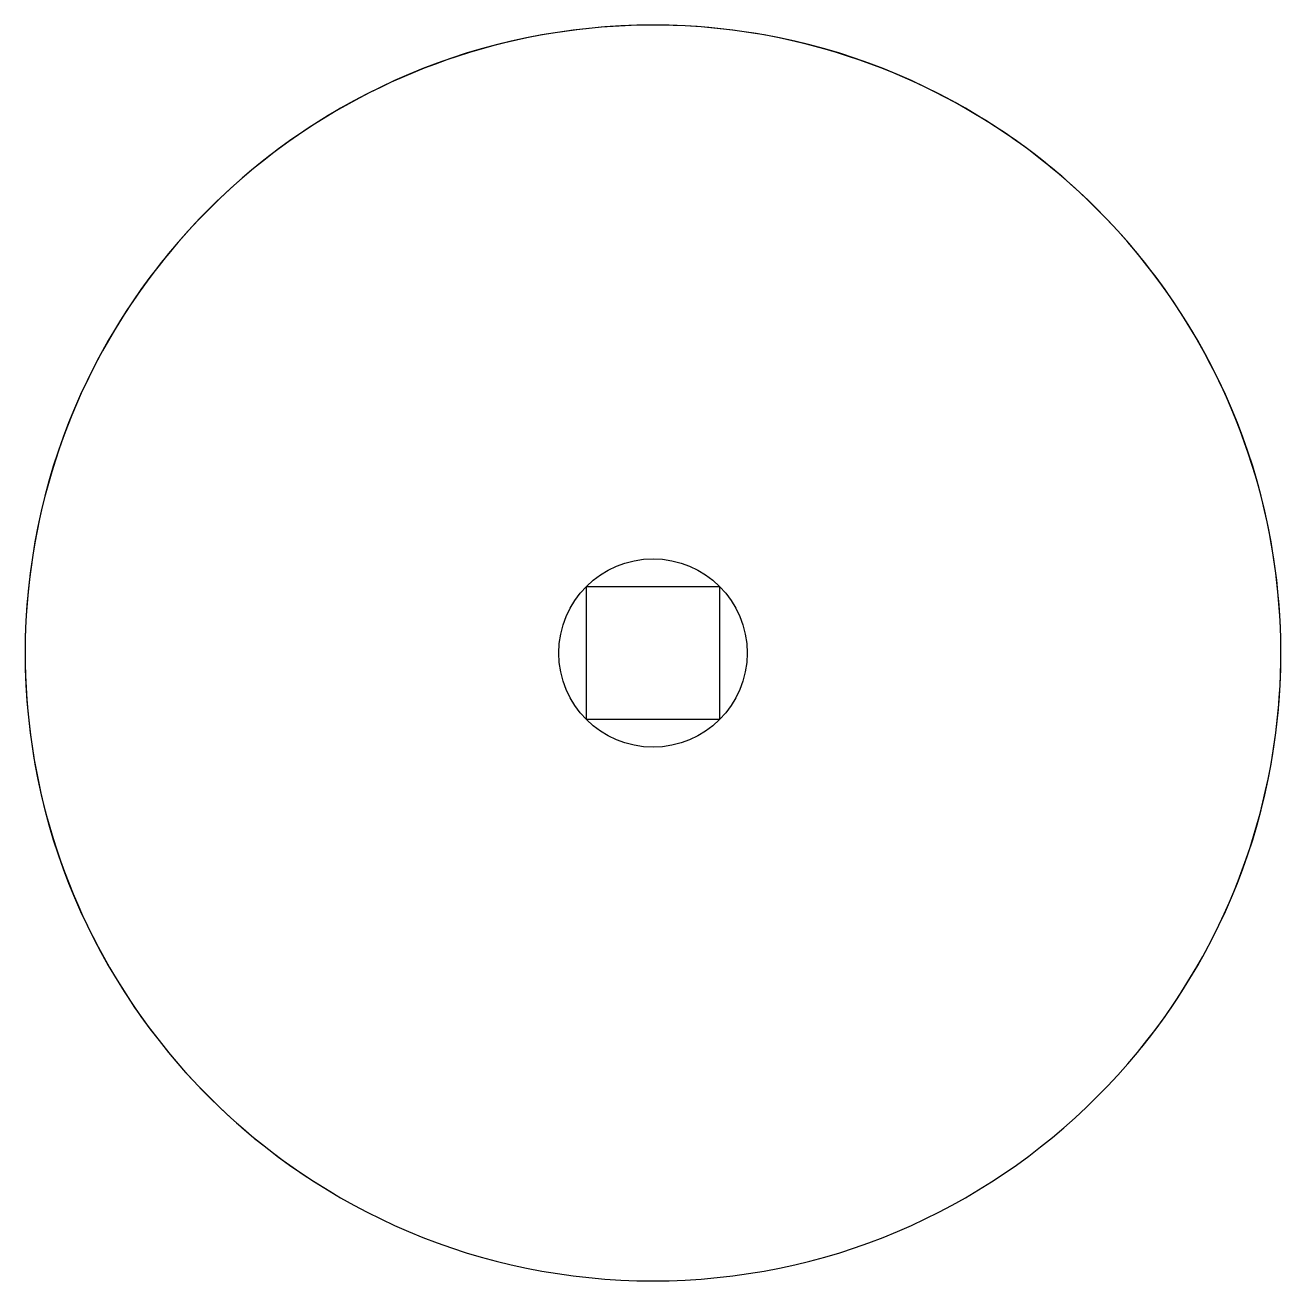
# Model space of a CAD drawing. Header units: feet. Extents: x -0.74 to 0.74, y -0.74 to 0.74.
import ezdxf

# ---------------------------------------------------------------- set-up
doc = ezdxf.new("R2010")
doc.units = ezdxf.units.FT
doc.header["$MEASUREMENT"] = 0
doc.layers.add('SYM-SANITARY SEWER', color=7, linetype='Continuous')

# ---------------------------------------------------------------- blocks, each defined once
blk = doc.blocks.new('SSCO')
at = {"flags": 128}
blk.add_lwpolyline([(0.04243, 0.04243), (0.04243, -0.04243), (-0.04243, -0.04243), (-0.04243, 0.04243)], close=True, dxfattribs=at)
blk.add_circle((0, 0), 0.06)

msp = doc.modelspace()

# ---------------------------------------------------------------- linework, layer by layer
msp.add_arc((0, 0), 0.744, 321.1273, 239.494)
msp.add_ellipse((0, 0), major_axis=(0.5261, 0.5261), ratio=1, start_param=5.497787, end_param=11.780972)
at = {"layer": 'Defpoints'}
msp.add_point((-0.7099, -0.5294, -1), dxfattribs=at)

# ---------------------------------------------------------------- block references
at = {"layer": 'SYM-SANITARY SEWER', "xscale": 1.860000000000582, "yscale": 1.860000000000582}
msp.add_blockref('SSCO', (0, 0, -1), dxfattribs=at)

doc.saveas('drawing.dxf')
